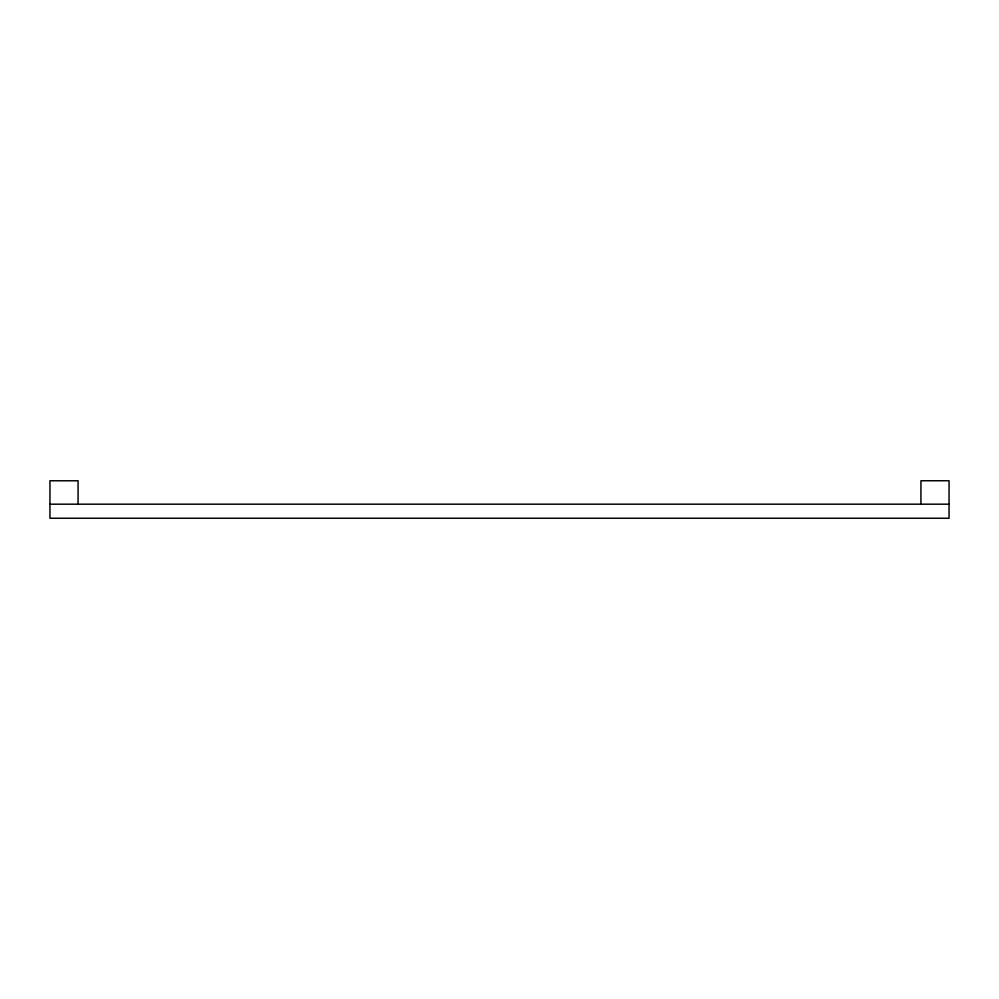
<?xml version="1.0" encoding="UTF-8"?>
<svg xmlns="http://www.w3.org/2000/svg" width="999" height="999" viewBox="0 0 999 999"><rect width="100%" height="100%" fill="white"/><g stroke="black" fill="none" stroke-linecap="round" stroke-linejoin="round"><path stroke-width="1.5" d="M49.95 504.183L949.05 504.183M920.928 504.183L920.928 480.744L949.05 480.744L949.05 518.256L49.95 518.256L49.95 480.781L78.072 480.781L78.072 504.183"/></g></svg>
